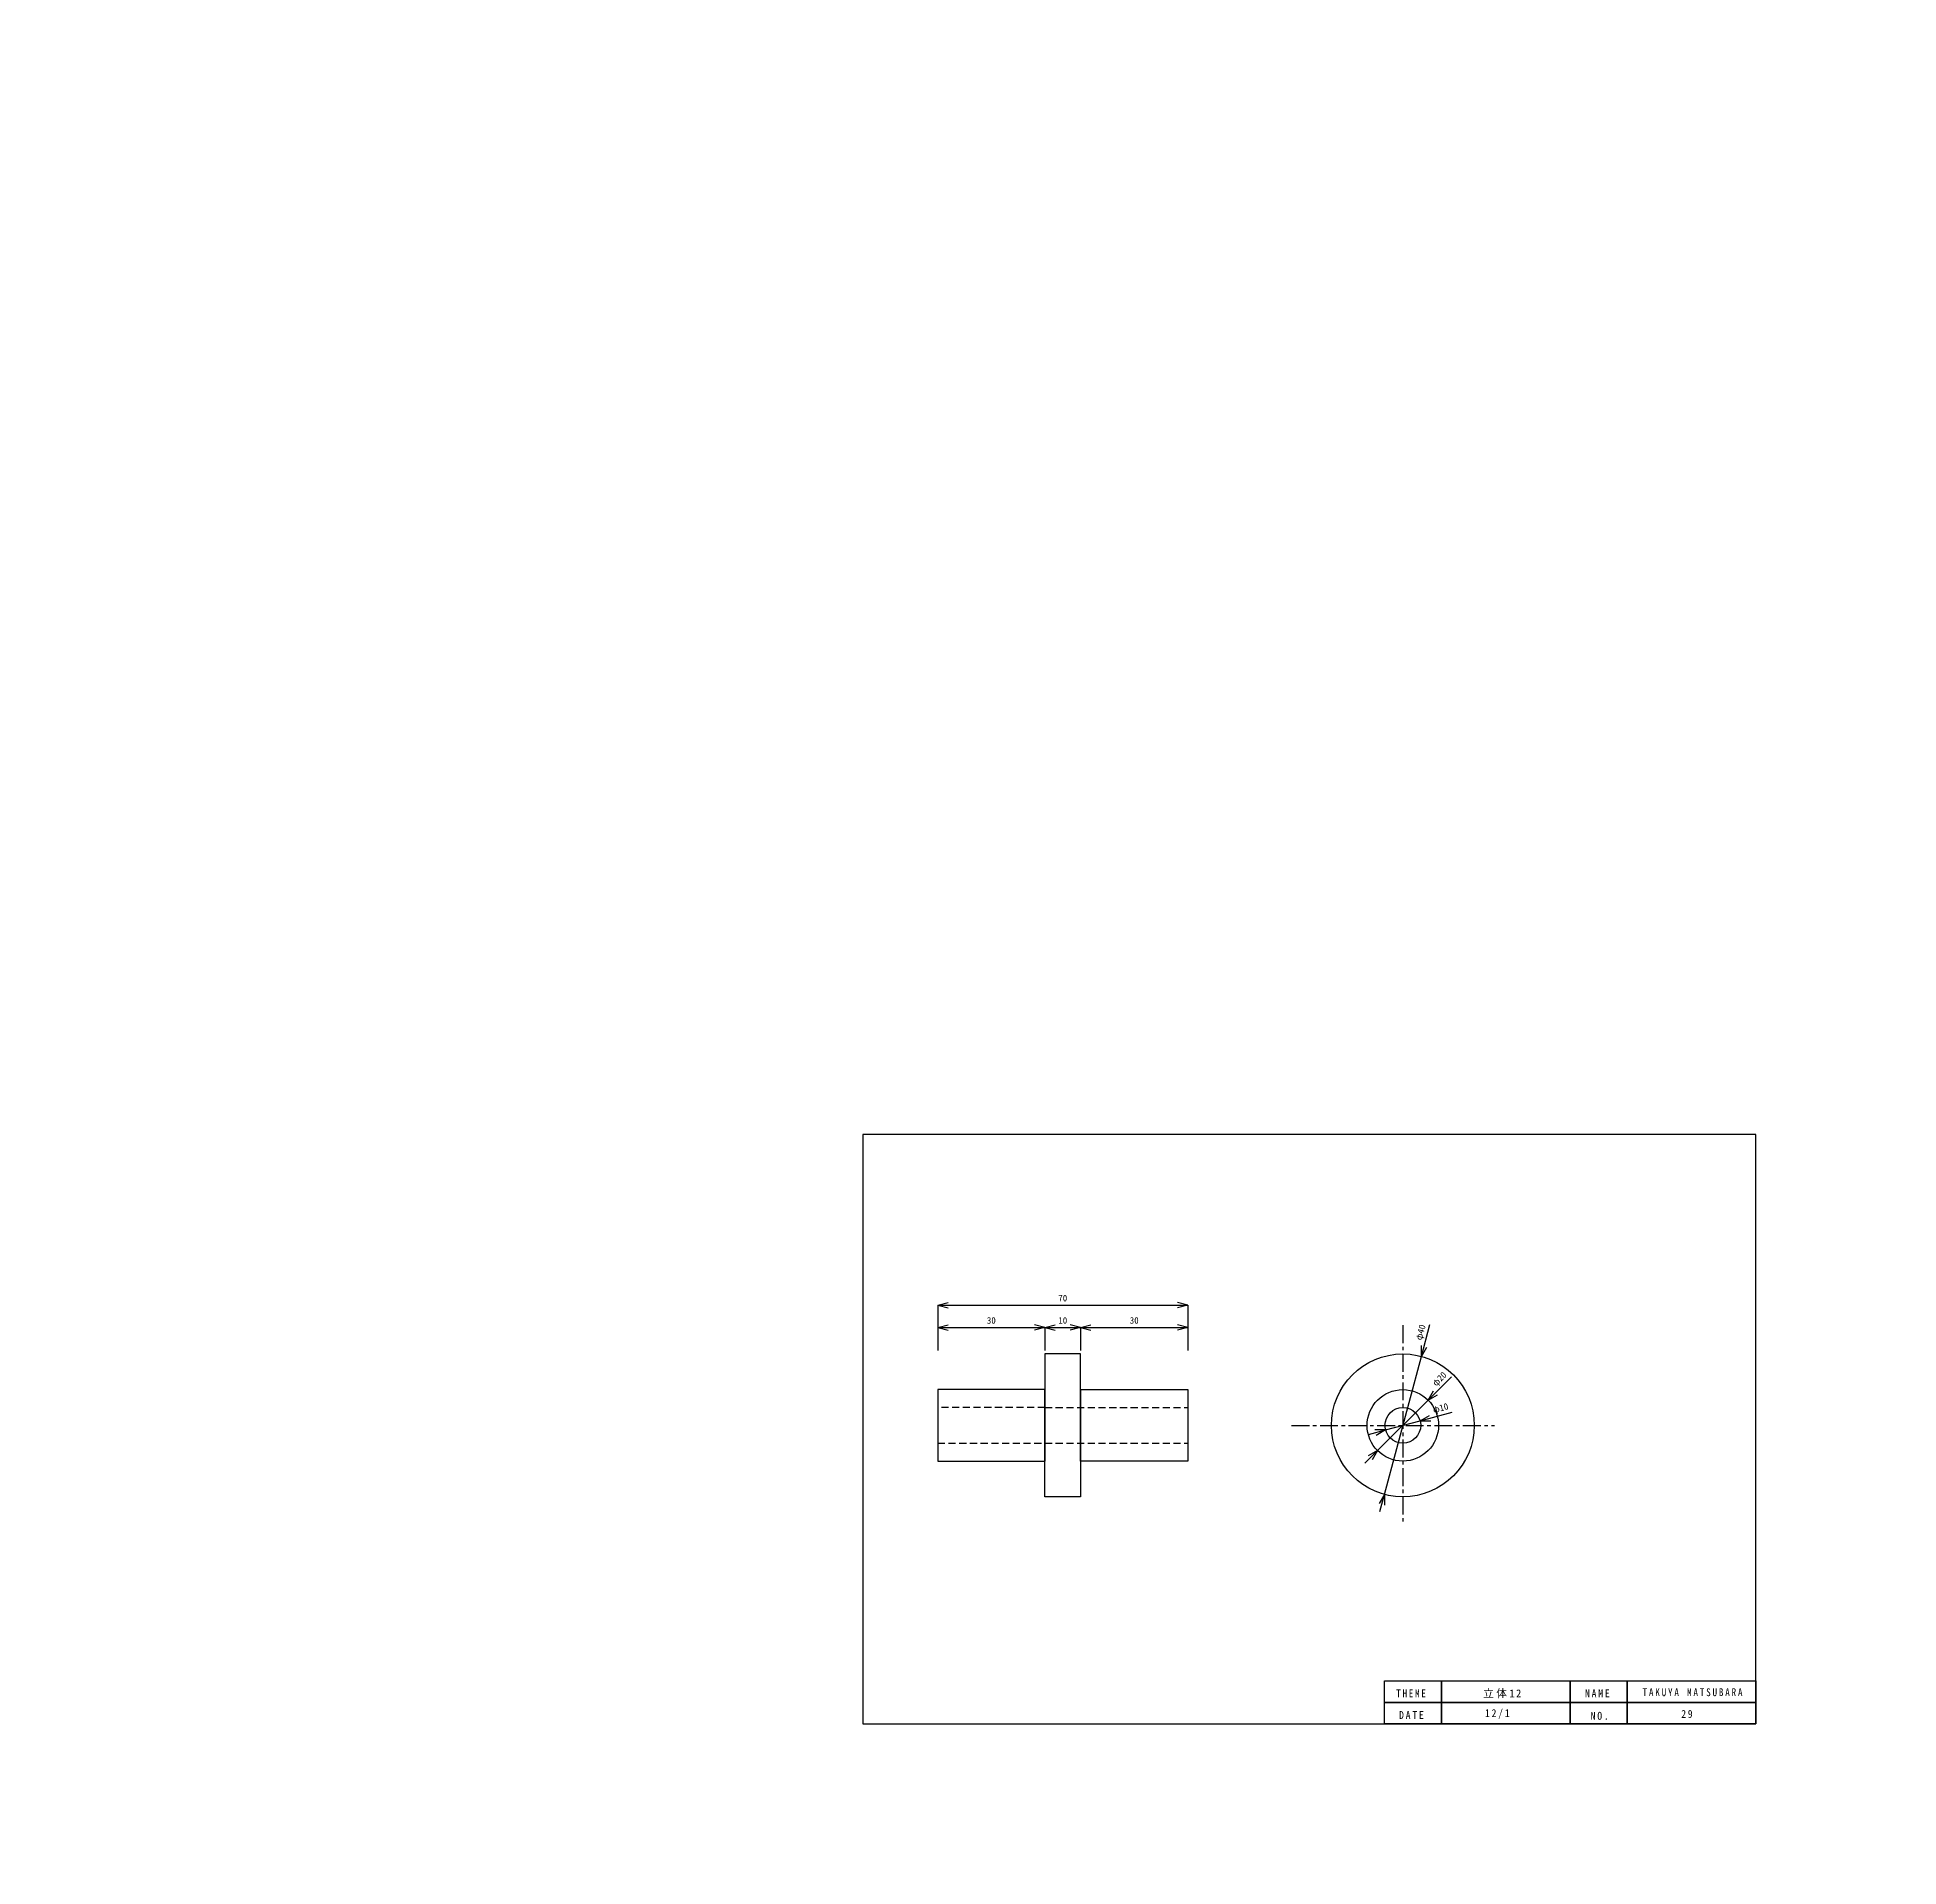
# Model space of a CAD drawing. Units: millimetres on the paper. Extents: x -1924 to 2076, y -2069 to 1931.
# Drawn here: x -361 to 160, y -118 to 394 of the extents above; entities that cross this region are included whole.
import ezdxf
from ezdxf.enums import TextEntityAlignment as Align

# ---------------------------------------------------------------- set-up
doc = ezdxf.new("R2010")
doc.units = ezdxf.units.MM
doc.linetypes.add('CHAIN1', pattern=[8, 5, -1, 1, -1])
doc.linetypes.add('DASHED2', pattern=[3, 2, -1])
for name, color, linetype in [('0-0_外形線', 7, 'Continuous'), ('0-1_中心線', 5, 'CHAIN1'), ('0-2_かくれ線', 1, 'DASHED2'), ('0-3_寸法線', 3, 'Continuous')]:
    doc.layers.add(name, color=color, linetype=linetype)
doc.styles.add('ＭＳ ゴシック', font='')
doc.styles.get('ＭＳ ゴシック').set_extended_font_data('MS Gothic')

msp = doc.modelspace()

# ---------------------------------------------------------------- linework, layer by layer
at = {"layer": '0-0_外形線'}
for p, q in [((-78.803, -4.187), (-78.803, 15.813)), ((-68.803, 15.813), (-38.803, 15.813)), ((-38.803, 15.813), (-38.803, -4.187)), ((-38.803, -4.187), (-68.803, -4.187))]:
    msp.add_line(p, q, dxfattribs=at)
for points in [[(-129.756, -77.744), (120.244, -77.744), (120.244, 87.256), (-129.756, 87.256)], [(-108.803, -4.187), (-78.803, -4.187), (-78.803, 15.813), (-108.803, 15.813)], [(32.244, -71.744), (16.244, -71.744), (16.244, -65.744), (32.244, -65.744)], [(68.244, -71.744), (32.244, -71.744), (32.244, -65.744), (68.244, -65.744)], [(84.244, -71.744), (68.244, -71.744), (68.244, -65.744), (84.244, -65.744)], [(120.244, -71.744), (84.244, -71.744), (84.244, -65.744), (120.244, -65.744)], [(32.244, -77.744), (16.244, -77.744), (16.244, -71.744), (32.244, -71.744)], [(68.244, -77.744), (32.244, -77.744), (32.244, -71.744), (68.244, -71.744)], [(84.244, -77.744), (68.244, -77.744), (68.244, -71.744), (84.244, -71.744)], [(120.244, -77.744), (84.244, -77.744), (84.244, -71.744), (120.244, -71.744)]]:
    msp.add_lwpolyline(points, close=True, dxfattribs=at)
for points in [[(-68.803, -4.187), (-68.803, 25.813), (-78.803, 25.813), (-78.803, -4.187)], [(-68.803, 15.813), (-68.803, -14.187), (-78.803, -14.187), (-78.803, 15.813)]]:
    msp.add_lwpolyline(points, dxfattribs=at)
for centre, radius in [((75.571, -69.23), 2000), ((21.403, 5.813), 20), ((21.403, 5.813), 10), ((21.403, 5.813), 5)]:
    msp.add_circle(centre, radius, dxfattribs=at)
at = {"layer": '0-1_中心線'}
for p, q in [((21.403, 33.822), (21.403, -21.139)), ((-9.777, 5.813), (47.034, 5.813))]:
    msp.add_line(p, q, dxfattribs=at)
at = {"layer": '0-2_かくれ線'}
for p, q in [((-78.803, 10.813), (-108.803, 10.813)), ((-78.803, 10.813), (-38.803, 10.813)), ((-108.803, 0.813), (-78.803, 0.813)), ((-78.803, 0.813), (-38.803, 0.813))]:
    msp.add_line(p, q, dxfattribs=at)
at = {"layer": '0-3_寸法線'}
for p, q in [((-108.803, 39.459), (-105.906, 40.235)), ((-108.803, 39.459), (-38.803, 39.459)), ((-108.803, 39.459), (-105.906, 38.682)), ((-108.803, 39.459), (-108.803, 26.752)), ((-38.803, 39.459), (-41.701, 40.235)), ((-38.803, 39.459), (-41.701, 38.682)), ((-38.803, 39.459), (-38.803, 26.752)), ((-108.803, 33.217), (-105.906, 33.993)), ((-108.803, 33.217), (-78.803, 33.217)), ((-108.803, 33.217), (-105.906, 32.44)), ((-108.803, 33.217), (-108.803, 26.752)), ((-78.803, 33.217), (-81.701, 33.993)), ((-78.803, 33.217), (-81.701, 32.44)), ((-78.803, 33.217), (-75.906, 33.993)), ((-78.803, 33.217), (-78.803, 26.752)), ((-78.803, 33.217), (-68.803, 33.217)), ((-78.803, 33.217), (-75.906, 32.44)), ((-68.803, 33.217), (-71.701, 33.993)), ((-68.803, 33.217), (-71.701, 32.44)), ((-68.803, 33.217), (-65.906, 33.993)), ((-68.803, 33.217), (-68.803, 26.752)), ((-68.803, 33.217), (-38.803, 33.217)), ((-68.803, 33.217), (-65.906, 32.44)), ((-38.803, 33.217), (-41.701, 33.993)), ((-38.803, 33.217), (-41.701, 32.44)), ((-38.803, 33.217), (-38.803, 26.752)), ((26.579, 25.132), (28.973, 34.066)), ((26.579, 25.132), (26.579, 28.132)), ((26.579, 25.132), (28.079, 27.73)), ((16.227, -13.505), (26.579, 25.132)), ((28.474, 12.884), (35.015, 19.425)), ((14.332, -1.258), (28.474, 12.884)), ((28.474, 12.884), (29.974, 15.482)), ((28.474, 12.884), (31.072, 14.384)), ((16.573, 4.519), (26.233, 7.107)), ((26.233, 7.107), (35.167, 9.501)), ((26.233, 7.107), (28.831, 8.607)), ((26.233, 7.107), (29.233, 7.107)), ((16.573, 4.519), (13.573, 4.519)), ((14.332, -1.258), (11.734, -2.758)), ((16.227, -13.505), (14.727, -16.103))]:
    msp.add_line(p, q, dxfattribs=at)
for points in [[(11.744, 3.225), (16.573, 4.519), (13.975, 3.019)], [(10.796, -4.793), (14.332, -1.258), (12.832, -3.856)], [(14.933, -18.335), (16.227, -13.505), (16.227, -16.505)]]:
    msp.add_lwpolyline(points, dxfattribs=at)

# ---------------------------------------------------------------- texts
at = {"layer": '0-0_外形線', "char_height": 2.199, "attachment_point": 7, "style": 'ＭＳ ゴシック'}
for s, insert in [('\\T1.4;\\W0.85;TAKUYA\\~MATSUBARA', (88.519, -70.022)), ('\\T1.38;\\W0.85;THEME', (19.553, -70.286)), ('\\T1.23;立体12', (43.863, -70.551)), ('\\T1.38;\\W0.9;NAME', (72.4, -70.286)), ('\\T1.38;\\W0.9;DATE', (20.346, -76.364)), ('\\T1.38;\\W0.9;12/1', (44.391, -76.364)), ('\\T1.38;\\W0.9;NO.', (73.986, -76.628)), ('\\T1.36;\\W0.9;29', (99.352, -76.1))]:
    msp.add_mtext(s, dxfattribs=dict(at, insert=insert))
at = {"layer": '0-3_寸法線', "color": 4, "style": 'ＭＳ ゴシック'}
for s, p in [('70', (-75.053, 39.959)), ('30', (-95.053, 33.717)), ('10', (-75.053, 33.717)), ('30', (-55.053, 33.717))]:
    msp.add_text(s, height=1.833, dxfattribs=at).set_placement(p, align=Align.BOTTOM_LEFT)
for s, rotation, p in [('φ40', 75, (27.196, 29.366)), ('φ20', 45, (31.126, 16.243)), ('φ10', 15, (30.208, 8.69))]:
    msp.add_text(s, height=1.833, rotation=rotation, dxfattribs=at).set_placement(p, align=Align.BOTTOM_LEFT)

doc.saveas('drawing.dxf')
